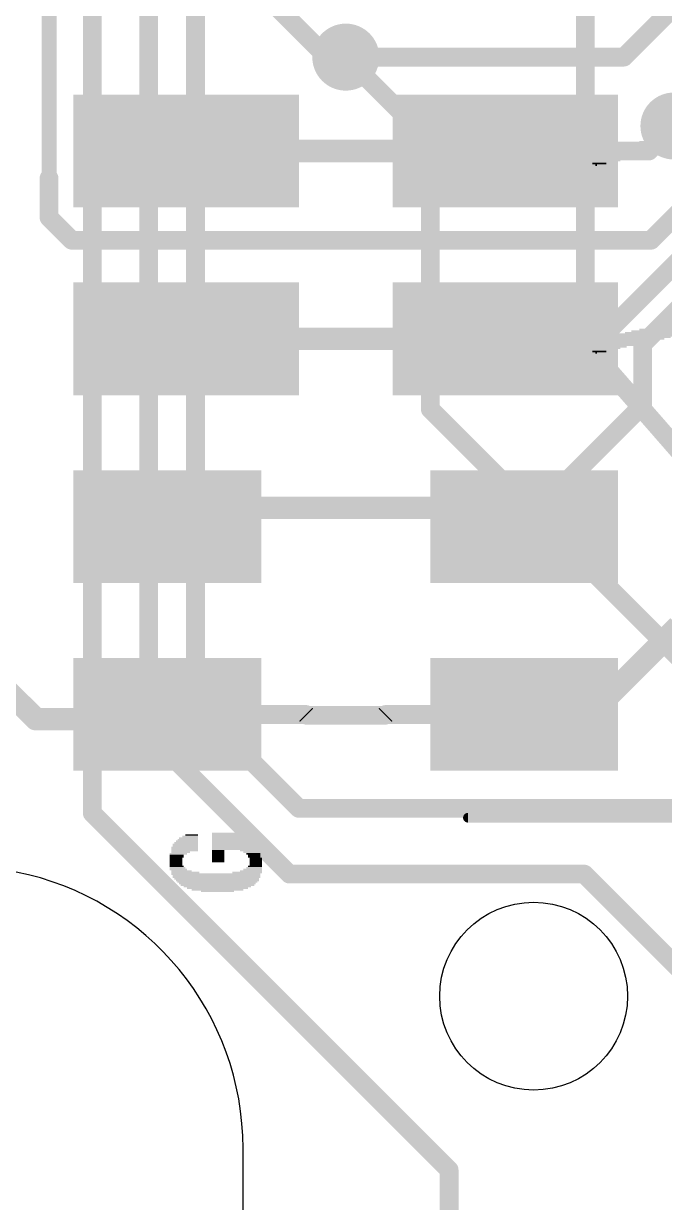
# Model space of a CAD drawing. Extents: x -30.9 to 32.9, y -36.3 to 40.7.
# Drawn here: x -15.79 to -7.12, y -20.95 to -5.01 of the extents above; entities that cross this region are included whole.
import ezdxf

# ---------------------------------------------------------------- set-up
doc = ezdxf.new("R2010")
doc.units = 0
for name, color, linetype in [('1', 12, 'CONTINUOUS'), ('16', 5, 'CONTINUOUS'), ('18', 110, 'CONTINUOUS'), ('20', 53, 'CONTINUOUS'), ('200', 132, 'CONTINUOUS'), ('47', 253, 'CONTINUOUS')]:
    doc.layers.add(name, color=color, linetype=linetype)

# ---------------------------------------------------------------- blocks, each defined once
blk = doc.blocks.new('RECT')
blk.add_solid([(-0.5, -0.5), (0.5, -0.5), (-0.5, 0.5), (0.5, 0.5)])
blk = doc.blocks.new('ROUNDV')
at = {"const_width": 0.5}
blk.add_lwpolyline([(0, -0.25, 1), (0, 0.25, 1), (0, -0.25)], format="xyb", dxfattribs=at)

msp = doc.modelspace()

# ---------------------------------------------------------------- linework, layer by layer
at = {"layer": '1'}
for points, const_width in [([(-8.1915, -9.3345), (-8.1915, 10.287)], 0.254), ([(-15.4432, -7.0993), (-15.4432, -1.5748)], 0.2032), ([(-6.9981, -4.79), (-7.6691, -5.461)], 0.254), ([(-7.6691, -5.461), (-11.43, -5.461)], 0.254), ([(-7.3309, -6.731), (-6.9926, -6.3927)], 0.254), ([(-7.3025, -7.9375), (-6.0198, -6.6548)], 0.254), ([(-13.589, -6.731), (-9.271, -6.731)], 0.3048), ([(-9.271, -6.731), (-7.3309, -6.731)], 0.254), ([(-15.4432, -7.6298), (-15.4432, -7.0993)], 0.254), ([(-5.8304, -7.112), (-7.8307, -9.1123)], 0.254), ([(-7.4168, -9.345), (-5.641, -7.5692)], 0.254), ([(-15.4432, -7.6298), (-15.1355, -7.9375)], 0.254), ([(-15.1355, -7.9375), (-7.3025, -7.9375)], 0.254), ([(-9.1123, -9.1123), (-9.271, -9.271)], 0.254), ([(-7.8307, -9.1123), (-9.1123, -9.1123)], 0.254), ([(-13.589, -9.271), (-9.271, -9.271)], 0.3048), ([(-1.27, -17.272), (-8.1915, -9.3345)], 0.254), ([(-7.4168, -9.345), (-7.4168, -10.1698)], 0.254), ([(-7.4168, -10.1698), (-9.017, -11.77)], 0.254), ([(-13.081, -11.811), (-12.827, -11.557)], 0.3048), ([(-12.827, -11.557), (-9.144, -11.557)], 0.3048), ([(-9.144, -11.557), (-9.017, -11.684)], 0.3048), ([(-9.017, -11.684), (-9.017, -11.811)], 0.3048), ([(-18.1915, -11.844), (-15.621, -14.4145)], 0.3048), ([(-13.843, -11.811), (-13.081, -11.811)], 0.3048), ([(-9.017, -11.77), (-9.017, -11.811)], 0.254), ([(-8.5764, -11.811), (-9.017, -11.811)], 0.254), ([(-8.128, -14.351), (-6.9342, -13.1572)], 0.3048), ([(-15.621, -14.4145), (-13.9065, -14.4145)], 0.3048), ([(-13.9065, -14.4145), (-13.843, -14.351)], 0.3048), ([(-11.9716, -14.351), (-13.843, -14.351)], 0.254), ([(-11.9606, -14.362), (-11.9716, -14.351)], 0.254), ([(-10.8994, -14.362), (-11.9606, -14.362)], 0.254), ([(-10.8884, -14.351), (-10.8994, -14.362)], 0.254), ([(-9.017, -14.351), (-10.8884, -14.351)], 0.254), ([(-9.017, -14.351), (-8.128, -14.351)], 0.3048)]:
    msp.add_lwpolyline(points, dxfattribs=dict(at, const_width=const_width))
for points, const_width in [([(-11.43, -5.3975, 1), (-11.43, -5.5245)], 0.127), ([(-7.714, -5.4161, 1), (-7.6242, -5.5059)], 0.127), ([(-7.6691, -5.5245, 1), (-7.6691, -5.3975)], 0.127), ([(-13.589, -6.6548, 1), (-13.589, -6.8072)], 0.1524), ([(-9.271, -6.6675, 1), (-9.271, -6.7945)], 0.127), ([(-9.271, -6.8072, 1), (-9.271, -6.6548)], 0.1524), ([(-7.3758, -6.6861, 1), (-7.286, -6.7759)], 0.127), ([(-7.3309, -6.7945, 1), (-7.3309, -6.6675)], 0.127), ([(-15.3797, -7.0993, 1), (-15.5067, -7.0993)], 0.127), ([(-15.494, -7.0993, 1), (-15.3924, -7.0993)], 0.1016), ([(-15.3983, -7.5849, 1), (-15.4881, -7.6747)], 0.127), ([(-15.5067, -7.6298, 1), (-15.3797, -7.6298)], 0.127), ([(-15.1355, -7.874, 1), (-15.1355, -8.001)], 0.127), ([(-7.3025, -8.001, 1), (-7.3025, -7.874)], 0.127), ([(-15.1804, -7.9824, 1), (-15.0906, -7.8926)], 0.127), ([(-7.3474, -7.8926, 1), (-7.2576, -7.9824)], 0.127), ([(-9.1123, -9.0488, 1), (-9.1123, -9.1758)], 0.127), ([(-9.0673, -9.1572, 1), (-9.1572, -9.0673)], 0.127), ([(-7.8756, -9.0673, 1), (-7.7858, -9.1572)], 0.127), ([(-7.8307, -9.1758, 1), (-7.8307, -9.0488)], 0.127), ([(-13.589, -9.1948, 1), (-13.589, -9.3472)], 0.1524), ([(-9.3159, -9.2261, 1), (-9.2261, -9.3159)], 0.127), ([(-9.271, -9.3472, 1), (-9.271, -9.1948)], 0.1524), ([(-8.1436, -9.2928, 1), (-8.2394, -9.3762)], 0.127), ([(-7.3533, -9.345, 1), (-7.4803, -9.345)], 0.127), ([(-7.4617, -9.3001, 1), (-7.3719, -9.3899)], 0.127), ([(-8.255, -9.3345, 1), (-8.128, -9.3345)], 0.127), ([(-7.3719, -10.2147, 1), (-7.4617, -10.1249)], 0.127), ([(-7.4803, -10.1698, 1), (-7.3533, -10.1698)], 0.127), ([(-12.827, -11.4808, 1), (-12.827, -11.6332)], 0.1524), ([(-12.7731, -11.6109, 1), (-12.8809, -11.5031)], 0.1524), ([(-9.0901, -11.5031, 1), (-9.1979, -11.6109)], 0.1524), ([(-9.144, -11.6332, 1), (-9.144, -11.4808)], 0.1524), ([(-8.9408, -11.684, 1), (-9.0932, -11.684)], 0.1524), ([(-9.0709, -11.7379, 1), (-8.9631, -11.6301)], 0.1524), ([(-13.843, -11.7348, 1), (-13.843, -11.8872)], 0.1524), ([(-13.1349, -11.7571, 1), (-13.0271, -11.8649)], 0.1524), ([(-13.081, -11.8872, 1), (-13.081, -11.7348)], 0.1524), ([(-9.0932, -11.811, 1), (-8.9408, -11.811)], 0.1524), ([(-8.9535, -11.77, 1), (-9.0805, -11.77)], 0.127), ([(-9.0619, -11.7251, 1), (-8.9721, -11.8149)], 0.127), ([(-9.017, -11.7475, 1), (-9.017, -11.8745)], 0.127), ([(-9.0805, -11.811, 1), (-8.9535, -11.811)], 0.127), ([(-8.5764, -11.8745, 1), (-8.5764, -11.7475)], 0.127), ([(-15.621, -14.3383, 1), (-15.621, -14.4907)], 0.1524), ([(-15.6749, -14.4684, 1), (-15.5671, -14.3606)], 0.1524), ([(-13.9604, -14.3606, 1), (-13.8526, -14.4684)], 0.1524), ([(-13.9065, -14.4907, 1), (-13.9065, -14.3383)], 0.1524), ([(-13.7891, -14.4049, 1), (-13.8969, -14.2971)], 0.1524), ([(-13.843, -14.2875, 1), (-13.843, -14.4145)], 0.127), ([(-11.9267, -14.3061, 1), (-12.0165, -14.3959)], 0.127), ([(-11.9606, -14.2985, 1), (-11.9606, -14.4255)], 0.127), ([(-12.0055, -14.4069, 1), (-11.9157, -14.3171)], 0.127), ([(-11.9716, -14.4145, 1), (-11.9716, -14.2875)], 0.127), ([(-10.9443, -14.3171, 1), (-10.8545, -14.4069)], 0.127), ([(-10.8884, -14.2875, 1), (-10.8884, -14.4145)], 0.127), ([(-10.8435, -14.3959, 1), (-10.9333, -14.3061)], 0.127), ([(-10.8994, -14.4255, 1), (-10.8994, -14.2985)], 0.127), ([(-9.017, -14.2748, 1), (-9.017, -14.4272)], 0.1524), ([(-9.017, -14.4145, 1), (-9.017, -14.2875)], 0.127), ([(-8.1819, -14.2971, 1), (-8.0741, -14.4049)], 0.1524), ([(-8.128, -14.4272, 1), (-8.128, -14.2748)], 0.1524)]:
    msp.add_lwpolyline(points, format="xyb", dxfattribs=dict(at, const_width=const_width))
at = {"layer": '16', "const_width": 0.254}
for points in [[(-14.859, 5.461), (-14.859, -15.6845)], [(-14.097, 3.429), (-14.097, -14.605)], [(-13.462, 2.54), (-13.462, -14.224)], [(-12.827, -4.318), (-11.684, -5.461)], [(-11.684, -5.461), (-11.43, -5.461)], [(-10.287, -6.604), (-11.43, -5.461)], [(-10.287, -10.2235), (-10.287, -6.604)], [(-1.016, -19.4945), (-10.287, -10.2235)], [(-13.462, -14.224), (-12.065, -15.621)], [(-14.097, -14.605), (-14.0653, -14.6368)], [(-14.0653, -14.6368), (-12.192, -16.51)], [(-14.859, -15.6845), (-10.033, -20.5105)], [(-12.065, -15.621), (-6.858, -15.621)], [(-12.192, -16.51), (-8.2061, -16.51)], [(-8.2061, -16.51), (-4.699, -20.0171)], [(-10.033, -20.5105), (-10.033, -23.9395)]]:
    msp.add_lwpolyline(points, dxfattribs=at)
at = {"layer": '16', "const_width": 0.127}
for points in [[(-11.684, -5.3975, 1), (-11.684, -5.5245)], [(-11.7289, -5.5059, 1), (-11.6391, -5.4161)], [(-11.3851, -5.4161, 1), (-11.4749, -5.5059)], [(-11.43, -5.5245, 1), (-11.43, -5.3975)], [(-10.2235, -6.604, 1), (-10.3505, -6.604)], [(-10.3319, -6.6489, 1), (-10.2421, -6.5591)], [(-10.2421, -10.1786, 1), (-10.3319, -10.2684)], [(-10.3505, -10.2235, 1), (-10.2235, -10.2235)], [(-13.4171, -14.1791, 1), (-13.5069, -14.2689)], [(-13.5255, -14.224, 1), (-13.3985, -14.224)], [(-14.0521, -14.5601, 1), (-14.1419, -14.6499)], [(-14.1605, -14.605, 1), (-14.0335, -14.605)], [(-14.0203, -14.5918, 1), (-14.1102, -14.6817)], [(-14.1102, -14.6817, 1), (-14.0203, -14.5918)], [(-14.8141, -15.6396, 1), (-14.9039, -15.7294)], [(-14.9225, -15.6845, 1), (-14.7955, -15.6845)], [(-12.065, -15.5575, 1), (-12.065, -15.6845)], [(-12.1099, -15.6659, 1), (-12.0201, -15.5761)], [(-12.192, -16.4465, 1), (-12.192, -16.5735)], [(-12.2369, -16.5549, 1), (-12.1471, -16.4651)], [(-8.1612, -16.4651, 1), (-8.251, -16.5549)], [(-8.2061, -16.5735, 1), (-8.2061, -16.4465)], [(-9.9695, -20.5105, 1), (-10.0965, -20.5105)], [(-10.0779, -20.5554, 1), (-9.9881, -20.4656)]]:
    msp.add_lwpolyline(points, format="xyb", dxfattribs=at)
at = {"layer": '20'}
msp.add_line((-12.8195, -24.9651), (-12.8195, -20.2195), dxfattribs=at)
msp.add_circle((-8.89, -18.161), 1.27, dxfattribs=at)
msp.add_arc((-16.6295, -20.2195), 3.81, 0, 78.7784, dxfattribs=at)
at = {"layer": '47', "const_width": 0.13}
msp.add_lwpolyline([(-9.779, -15.748), (32.811, -15.748)], dxfattribs=at)
at = {"layer": '47', "const_width": 0.065}
msp.add_lwpolyline([(-9.779, -15.7155, 1), (-9.779, -15.7805)], format="xyb", dxfattribs=at)

# ---------------------------------------------------------------- block references
at = {"layer": '1', "yscale": 1.524}
for p, xscale in [((-13.589, -6.731), 3.048), ((-13.589, -9.271), 3.048), ((-13.843, -11.811), 2.54), ((-13.843, -14.351), 2.54)]:
    msp.add_blockref('RECT', p, dxfattribs=dict(at, xscale=xscale))
at = {"layer": '1', "yscale": 1.524, "rotation": 180}
for p, xscale in [((-9.271, -6.731), 3.048), ((-9.271, -9.271), 3.048), ((-9.017, -11.811), 2.54), ((-9.017, -14.351), 2.54)]:
    msp.add_blockref('RECT', p, dxfattribs=dict(at, xscale=xscale))
at = {"layer": '18', "xscale": 0.9064, "yscale": 0.9064}
for p in [(-11.43, -5.461), (-11.43, -5.461), (-6.9926, -6.3927), (-6.9926, -6.3927)]:
    msp.add_blockref('ROUNDV', p, dxfattribs=at)
at = {"layer": '200', "yscale": 0.0212}
for p, xscale in [((-6.9752, -6.5414), 0.381), ((-7.3985, -6.6896), 0.9313), ((-7.3032, -6.6684), 0.9101), ((-7.2291, -6.6473), 0.8466), ((-7.1762, -6.6261), 0.7831), ((-7.1233, -6.6049), 0.6773), ((-7.0704, -6.5838), 0.5715), ((-7.0281, -6.5626), 0.4868), ((-7.8324, -6.8166), 0.6138), ((-7.7265, -6.7743), 0.7831), ((-7.7689, -6.7954), 0.6985), ((-7.8641, -6.8378), 0.508), ((-7.917, -6.8589), 0.4022), ((-7.663, -6.7531), 0.8678), ((-7.589, -6.7319), 0.9313), ((-7.4937, -6.7108), 0.9101), ((-7.9699, -6.8801), 0.2963), ((-8.0017, -6.9013), 0.1905), ((-8.044, -6.9224), 0.0212), ((-6.9752, -9.0813), 0.381), ((-7.4937, -9.2507), 0.9101), ((-7.3985, -9.2295), 0.9313), ((-7.3032, -9.2083), 0.9101), ((-7.2291, -9.1872), 0.8466), ((-7.1762, -9.166), 0.7831), ((-7.1233, -9.1448), 0.6773), ((-7.0704, -9.1237), 0.5715), ((-7.0281, -9.1025), 0.4868), ((-7.8324, -9.3565), 0.6138), ((-7.7265, -9.3142), 0.7831), ((-7.7689, -9.3353), 0.6985), ((-7.8747, -9.3777), 0.4868), ((-7.917, -9.3988), 0.4022), ((-7.663, -9.293), 0.8678), ((-7.589, -9.2718), 0.9313), ((-7.9699, -9.42), 0.2963), ((-8.0017, -9.4412), 0.1905), ((-8.044, -9.4623), 0.0212), ((-13.6001, -16.1084), 0.3387), ((-13.5895, -16.0872), 0.3175), ((-13.5789, -16.0661), 0.2963), ((-13.5683, -16.0449), 0.2752), ((-13.5577, -16.0237), 0.254), ((-13.5366, -16.0026), 0.2117), ((-13.5154, -15.9814), 0.1693), ((-12.9122, -15.9602), 0.6561), ((-12.9122, -15.9814), 0.6561), ((-12.9122, -16.0026), 0.6561), ((-12.9122, -16.0237), 0.6561), ((-12.9122, -16.0449), 0.6561), ((-12.9122, -16.0661), 0.6561), ((-12.9122, -16.0872), 0.6561), ((-12.9122, -16.1084), 0.6561), ((-13.6953, -16.2354), 0.2328), ((-13.7165, -16.2565), 0.1905), ((-13.6636, -16.2142), 0.254), ((-13.6106, -16.1507), 0.3598), ((-13.6106, -16.1719), 0.3598), ((-13.6106, -16.193), 0.3598), ((-13.6001, -16.1296), 0.3387), ((-12.9651, -16.1296), 0.5503), ((-12.9545, -16.1507), 0.5715), ((-12.9439, -16.1719), 0.5926), ((-13.1556, -16.193), 0.1693), ((-13.1556, -16.2142), 0.1693), ((-13.1556, -16.2354), 0.1693), ((-13.1556, -16.2565), 0.1693), ((-12.7428, -16.193), 0.2328), ((-12.7111, -16.2142), 0.2117), ((-12.6793, -16.2354), 0.1905), ((-12.6688, -16.2565), 0.1693), ((-13.7165, -16.2777), 0.1905), ((-13.727, -16.2989), 0.1693), ((-13.727, -16.32), 0.1693), ((-13.727, -16.3412), 0.1693), ((-13.727, -16.3624), 0.1693), ((-13.727, -16.3835), 0.1693), ((-13.7165, -16.4047), 0.1905), ((-13.7059, -16.4259), 0.2117), ((-13.1556, -16.2777), 0.1693), ((-13.1556, -16.2989), 0.1693), ((-13.1556, -16.32), 0.1693), ((-13.1556, -16.3412), 0.1693), ((-12.6688, -16.4259), 0.2117), ((-12.6582, -16.4047), 0.1905), ((-12.6688, -16.2777), 0.1693), ((-12.6476, -16.2989), 0.1693), ((-12.6476, -16.32), 0.1693), ((-12.6476, -16.3412), 0.1693), ((-12.6476, -16.3624), 0.1693), ((-12.6476, -16.3835), 0.1693), ((-13.6953, -16.447), 0.2328), ((-13.653, -16.4682), 0.2752), ((-13.6001, -16.4894), 0.381), ((-13.1873, -16.5105), 1.2065), ((-13.1767, -16.5317), 1.1853), ((-13.1767, -16.5529), 1.1853), ((-13.1767, -16.574), 1.143), ((-12.764, -16.4894), 0.4022), ((-12.7111, -16.4682), 0.2963), ((-12.6899, -16.447), 0.254), ((-13.1662, -16.5952), 1.1218), ((-13.1662, -16.6164), 1.0795), ((-13.1662, -16.6375), 1.0371), ((-13.1662, -16.6587), 0.9948), ((-13.1662, -16.6799), 0.9101), ((-13.1662, -16.701), 0.8255), ((-13.1662, -16.7222), 0.6985), ((-13.1662, -16.7434), 0.4445)]:
    msp.add_blockref('RECT', p, dxfattribs=dict(at, xscale=xscale))

doc.saveas('drawing.dxf')
